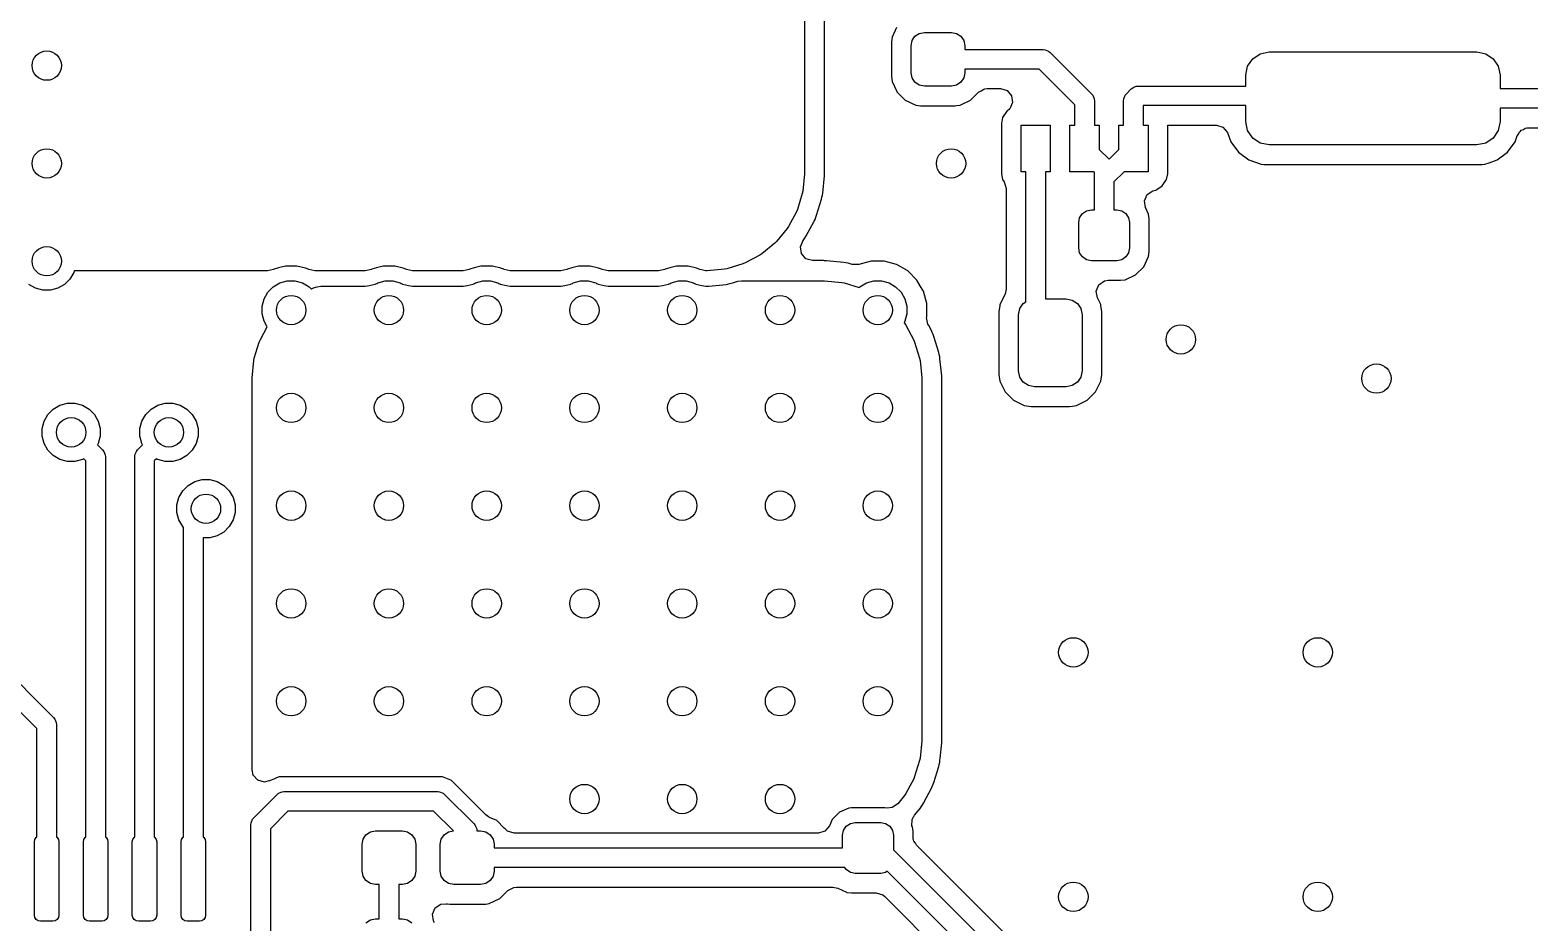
# Model space of a CAD drawing. Extents: x 2.65 to 6.49, y -4.64 to -1.62.
# Drawn here: x 4.993 to 5.597, y -4.321 to -3.962 of the extents above; entities that cross this region are included whole.
import ezdxf

# ---------------------------------------------------------------- set-up
doc = ezdxf.new("R2010")
doc.units = 0
doc.header["$MEASUREMENT"] = 0
doc.layers.add('BLACK', color=7, linetype='CONTINUOUS')

msp = doc.modelspace()

# ---------------------------------------------------------------- linework, layer by layer
at = {"layer": 'BLACK', "linetype": 'CONTINUOUS'}
for p, q in [((5.30512, -3.67544), (5.30512, -4.01945)), ((5.31321, -4.01945), (5.31321, -3.78266)), ((5.34039, -3.96491), (5.34014, -3.96685)), ((5.34218, -3.96107), (5.34039, -3.96491)), ((5.34844, -3.96633), (5.34962, -3.96458)), ((5.34962, -3.96458), (5.35137, -3.9634)), ((5.35137, -3.9634), (5.35344, -3.96299)), ((5.35344, -3.96299), (5.36427, -3.96299)), ((5.36427, -3.96299), (5.36634, -3.9634)), ((5.36634, -3.9634), (5.3681, -3.96458)), ((5.3681, -3.96458), (5.36927, -3.96633)), ((5.34014, -3.96685), (5.34014, -3.96685)), ((5.34014, -3.96685), (5.34014, -3.98079)), ((5.34803, -3.96841), (5.34844, -3.96633)), ((5.34803, -3.97923), (5.34803, -3.96841)), ((5.36927, -3.96633), (5.36969, -3.96841)), ((5.36969, -3.96841), (5.36969, -3.96988)), ((5.36969, -3.96988), (5.40124, -3.96988)), ((5.40124, -3.96988), (5.40201, -3.96996)), ((5.40201, -3.96996), (5.40343, -3.97055)), ((5.40343, -3.97055), (5.40402, -3.97104)), ((5.40402, -3.97104), (5.4207, -3.98771)), ((5.48561, -3.9736), (5.48865, -3.97158)), ((5.48865, -3.97158), (5.49222, -3.97087)), ((5.49222, -3.97087), (5.57589, -3.97087)), ((5.57589, -3.97087), (5.57946, -3.97158)), ((5.57946, -3.97158), (5.5825, -3.9736)), ((5.39961, -3.97776), (5.36969, -3.97776)), ((5.36969, -3.97776), (5.36969, -3.97923)), ((5.41398, -3.99212), (5.39961, -3.97776)), ((5.48287, -3.98022), (5.48359, -3.97664)), ((5.48359, -3.97664), (5.48561, -3.9736)), ((5.5825, -3.9736), (5.58452, -3.97664)), ((5.58452, -3.97664), (5.58524, -3.98022)), ((5.34014, -3.98079), (5.34039, -3.98273)), ((5.34039, -3.98273), (5.34039, -3.98273)), ((5.34039, -3.98273), (5.34231, -3.98684)), ((5.34844, -3.9813), (5.34803, -3.97923)), ((5.34962, -3.98306), (5.34844, -3.9813)), ((5.35137, -3.98423), (5.34962, -3.98306)), ((5.3681, -3.98306), (5.36634, -3.98423)), ((5.36927, -3.9813), (5.3681, -3.98306)), ((5.36969, -3.97923), (5.36927, -3.9813)), ((5.48287, -3.98463), (5.48287, -3.98022)), ((5.58524, -3.98022), (5.58524, -3.98563)), ((5.34231, -3.98684), (5.34238, -3.98698)), ((5.34238, -3.98698), (5.34569, -3.9903)), ((5.35344, -3.98465), (5.35137, -3.98423)), ((5.36427, -3.98465), (5.35344, -3.98465)), ((5.36634, -3.98423), (5.36427, -3.98465)), ((5.37202, -3.9903), (5.37524, -3.98708)), ((5.37524, -3.98708), (5.3763, -3.9865)), ((5.3763, -3.9865), (5.37732, -3.98585)), ((5.37732, -3.98585), (5.37756, -3.98581)), ((5.37756, -3.98581), (5.37766, -3.98576)), ((5.37766, -3.98576), (5.3787, -3.98565)), ((5.3787, -3.98565), (5.38412, -3.98565)), ((5.38412, -3.98565), (5.38676, -3.98642)), ((5.38676, -3.98642), (5.38856, -3.9885)), ((5.38856, -3.9885), (5.38895, -3.99123)), ((5.4207, -3.98771), (5.42119, -3.9883)), ((5.42119, -3.9883), (5.42119, -3.9883)), ((5.42119, -3.9883), (5.42177, -3.98972)), ((5.42177, -3.98972), (5.42185, -3.99049)), ((5.43366, -3.99049), (5.43374, -3.98972)), ((5.43374, -3.98972), (5.43432, -3.9883)), ((5.43432, -3.9883), (5.43481, -3.98771)), ((5.43432, -3.9883), (5.43432, -3.9883)), ((5.43481, -3.98771), (5.43674, -3.98578)), ((5.43674, -3.98578), (5.43734, -3.98529)), ((5.43734, -3.98529), (5.43776, -3.98512)), ((5.43776, -3.98512), (5.43876, -3.9847)), ((5.43876, -3.9847), (5.43953, -3.98463)), ((5.43953, -3.98463), (5.48287, -3.98463)), ((5.58524, -3.98563), (5.61191, -3.98563)), ((5.34569, -3.9903), (5.34995, -3.99228)), ((5.34995, -3.99228), (5.35189, -3.99254)), ((5.35189, -3.99254), (5.36583, -3.99254)), ((5.36583, -3.99254), (5.36638, -3.99247)), ((5.36583, -3.99254), (5.36583, -3.99254)), ((5.36638, -3.99247), (5.36777, -3.99228)), ((5.36777, -3.99228), (5.37202, -3.9903)), ((5.38663, -3.99472), (5.38489, -3.99733)), ((5.38683, -3.99459), (5.38663, -3.99472)), ((5.38781, -3.99373), (5.38683, -3.99459)), ((5.38895, -3.99123), (5.38781, -3.99373)), ((5.41398, -4.00041), (5.41398, -3.99212)), ((5.42185, -3.99049), (5.42185, -4.00041)), ((5.43366, -4.00041), (5.43366, -3.99049)), ((5.48287, -3.9925), (5.44154, -3.9925)), ((5.44154, -3.9925), (5.44154, -4.00041)), ((5.48287, -3.99892), (5.48287, -3.9925)), ((5.61028, -3.9935), (5.58524, -3.9935)), ((5.58524, -3.9935), (5.58524, -3.99892)), ((5.38489, -3.99733), (5.38443, -3.99964)), ((5.38443, -3.99964), (5.38443, -4.01989)), ((5.38489, -3.99733), (5.38489, -3.99733)), ((5.39232, -4.01911), (5.39232, -4.00041)), ((5.39232, -4.00041), (5.40413, -4.00041)), ((5.40413, -4.00041), (5.40413, -4.01911)), ((5.41201, -4.01911), (5.41201, -4.00041)), ((5.41201, -4.00041), (5.41398, -4.00041)), ((5.42185, -4.00041), (5.42382, -4.00041)), ((5.42382, -4.00041), (5.42382, -4.0101)), ((5.43169, -4.0101), (5.43169, -4.00041)), ((5.43169, -4.00041), (5.43366, -4.00041)), ((5.44154, -4.00041), (5.4435, -4.00041)), ((5.4435, -4.00041), (5.4435, -4.01911)), ((5.45138, -4.01911), (5.45138, -4.00041)), ((5.45138, -4.00041), (5.45619, -4.00041)), ((5.45619, -4.00041), (5.45628, -4.00039)), ((5.45628, -4.00039), (5.47101, -4.00039)), ((5.47101, -4.00039), (5.47365, -4.00117)), ((5.47365, -4.00117), (5.47545, -4.00325)), ((5.48359, -4.0025), (5.48287, -3.99892)), ((5.58524, -3.99892), (5.58452, -4.0025)), ((5.59375, -4.00243), (5.5946, -4.00209)), ((5.5946, -4.00209), (5.59538, -4.0016)), ((5.59538, -4.0016), (5.59613, -4.00149)), ((5.59613, -4.00149), (5.5963, -4.00142)), ((5.5963, -4.00142), (5.59675, -4.0014)), ((5.59675, -4.0014), (5.60499, -4.0014)), ((5.47545, -4.00325), (5.47562, -4.00366)), ((5.47562, -4.00366), (5.47681, -4.00707)), ((5.47681, -4.00707), (5.47681, -4.00707)), ((5.47681, -4.00707), (5.47989, -4.01125)), ((5.48561, -4.00553), (5.48359, -4.0025)), ((5.48865, -4.00756), (5.48561, -4.00553)), ((5.49222, -4.00827), (5.48865, -4.00756)), ((5.57946, -4.00756), (5.57589, -4.00827)), ((5.5825, -4.00553), (5.57946, -4.00756)), ((5.58452, -4.0025), (5.5825, -4.00553)), ((5.58822, -4.01125), (5.5913, -4.00707)), ((5.5913, -4.00707), (5.59214, -4.00467)), ((5.59214, -4.00467), (5.59268, -4.00392)), ((5.59268, -4.00392), (5.59306, -4.00308)), ((5.59306, -4.00308), (5.59347, -4.00282)), ((5.59347, -4.00282), (5.59375, -4.00243)), ((5.42382, -4.0101), (5.42776, -4.01404)), ((5.42776, -4.01404), (5.43169, -4.0101)), ((5.47989, -4.01125), (5.47989, -4.01125)), ((5.47989, -4.01125), (5.48408, -4.01434)), ((5.57589, -4.00827), (5.49222, -4.00827)), ((5.58403, -4.01434), (5.58822, -4.01125)), ((5.30509, -4.01992), (5.30441, -4.02689)), ((5.30512, -4.01945), (5.30509, -4.01992)), ((5.31318, -4.02032), (5.3132, -4.01984)), ((5.3132, -4.01984), (5.31321, -4.01945)), ((5.38443, -4.01989), (5.38489, -4.02219)), ((5.39429, -4.01911), (5.39232, -4.01911)), ((5.39429, -4.07143), (5.39429, -4.01911)), ((5.40413, -4.01911), (5.40217, -4.01911)), ((5.40217, -4.01911), (5.40217, -4.07028)), ((5.4217, -4.01911), (5.41201, -4.01911)), ((5.42185, -4.01927), (5.4217, -4.01911)), ((5.42185, -4.02157), (5.42185, -4.01927)), ((5.43382, -4.01911), (5.42972, -4.02321)), ((5.4435, -4.01911), (5.43382, -4.01911)), ((5.45094, -4.02219), (5.4514, -4.01989)), ((5.4514, -4.01911), (5.45138, -4.01911)), ((5.4514, -4.01989), (5.4514, -4.01911)), ((5.4514, -4.01989), (5.4514, -4.01989)), ((5.48408, -4.01434), (5.48408, -4.01434)), ((5.48408, -4.01434), (5.48408, -4.01434)), ((5.48408, -4.01434), (5.48898, -4.01605)), ((5.48898, -4.01605), (5.48898, -4.01605)), ((5.48898, -4.01605), (5.49015, -4.01616)), ((5.49015, -4.01616), (5.49015, -4.01616)), ((5.49015, -4.01616), (5.57796, -4.01616)), ((5.57796, -4.01616), (5.57913, -4.01605)), ((5.57913, -4.01605), (5.58078, -4.01547)), ((5.58078, -4.01547), (5.58403, -4.01434)), ((5.31246, -4.02768), (5.31315, -4.02072)), ((5.31315, -4.02072), (5.31316, -4.02055)), ((5.31316, -4.02055), (5.31318, -4.02032)), ((5.31318, -4.02032), (5.31318, -4.02032)), ((5.38489, -4.02219), (5.38557, -4.02322)), ((5.38557, -4.02322), (5.3864, -4.02585)), ((5.3864, -4.02585), (5.3864, -4.02594)), ((5.3864, -4.02594), (5.3864, -4.0662)), ((5.42185, -4.03445), (5.42185, -4.02157)), ((5.42972, -4.02321), (5.42972, -4.03445)), ((5.44658, -4.02655), (5.44919, -4.02481)), ((5.44919, -4.02481), (5.45094, -4.02219)), ((5.45094, -4.02219), (5.45094, -4.02219)), ((5.45094, -4.02219), (5.45094, -4.02219)), ((5.30422, -4.02783), (5.30226, -4.03429)), ((5.30441, -4.02689), (5.30422, -4.02783)), ((5.31, -4.03664), (5.31196, -4.03017)), ((5.31196, -4.03017), (5.31216, -4.0294)), ((5.31216, -4.0294), (5.31234, -4.02847)), ((5.31234, -4.02847), (5.31246, -4.02768)), ((5.44204, -4.03081), (5.44316, -4.0283)), ((5.44245, -4.03353), (5.44204, -4.03081)), ((5.44316, -4.0283), (5.44546, -4.0268)), ((5.44546, -4.0268), (5.44592, -4.02668)), ((5.44592, -4.02668), (5.44658, -4.02655)), ((5.30189, -4.03518), (5.29871, -4.04113)), ((5.30226, -4.03429), (5.30189, -4.03518)), ((5.30903, -4.03899), (5.30937, -4.03827)), ((5.30937, -4.03827), (5.30974, -4.03739)), ((5.30974, -4.03739), (5.31, -4.03664)), ((5.41555, -4.03957), (5.41594, -4.03761)), ((5.41594, -4.03761), (5.41705, -4.03595)), ((5.41705, -4.03595), (5.41871, -4.03484)), ((5.41871, -4.03484), (5.42067, -4.03445)), ((5.42067, -4.03445), (5.42185, -4.03445)), ((5.42972, -4.03445), (5.43091, -4.03445)), ((5.43091, -4.03445), (5.43286, -4.03484)), ((5.43286, -4.03484), (5.43452, -4.03595)), ((5.43452, -4.03595), (5.43563, -4.03761)), ((5.43563, -4.03761), (5.43602, -4.03957)), ((5.44367, -4.03615), (5.44245, -4.03353)), ((5.44392, -4.03804), (5.44367, -4.03615)), ((5.44392, -4.05133), (5.44392, -4.03804)), ((5.29818, -4.04193), (5.29389, -4.04715)), ((5.29871, -4.04113), (5.29818, -4.04193)), ((5.30584, -4.04495), (5.30903, -4.03899)), ((5.41555, -4.0498), (5.41555, -4.03957)), ((5.43602, -4.03957), (5.43602, -4.0498)), ((5.29322, -4.04783), (5.28799, -4.05212)), ((5.29389, -4.04715), (5.29322, -4.04783)), ((5.30348, -4.04932), (5.30441, -4.04712)), ((5.30388, -4.05205), (5.30348, -4.04932)), ((5.3044, -4.04711), (5.30462, -4.04681)), ((5.30441, -4.04712), (5.3044, -4.04711)), ((5.30462, -4.04681), (5.30491, -4.04642)), ((5.30491, -4.04642), (5.30544, -4.04563)), ((5.30544, -4.04563), (5.30584, -4.04495)), ((5.41594, -4.05176), (5.41555, -4.0498)), ((5.43602, -4.0498), (5.43563, -4.05176)), ((5.28035, -4.0562), (5.27389, -4.05816)), ((5.28124, -4.05583), (5.28035, -4.0562)), ((5.2872, -4.05265), (5.28124, -4.05583)), ((5.28799, -4.05212), (5.2872, -4.05265)), ((5.30568, -4.05413), (5.30388, -4.05205)), ((5.30832, -4.0549), (5.30568, -4.05413)), ((5.31275, -4.0549), (5.30832, -4.0549)), ((5.31315, -4.05491), (5.31275, -4.0549)), ((5.31275, -4.0549), (5.31275, -4.0549)), ((5.31332, -4.05492), (5.31315, -4.05491)), ((5.31363, -4.05493), (5.31332, -4.05492)), ((5.31402, -4.05496), (5.31363, -4.05493)), ((5.32099, -4.05565), (5.31402, -4.05496)), ((5.32177, -4.05577), (5.32099, -4.05565)), ((5.32099, -4.05565), (5.32099, -4.05565)), ((5.32271, -4.05595), (5.32177, -4.05577)), ((5.32177, -4.05577), (5.32177, -4.05577)), ((5.32348, -4.05615), (5.32271, -4.05595)), ((5.32271, -4.05595), (5.32271, -4.05595)), ((5.32271, -4.05595), (5.32271, -4.05595)), ((5.32271, -4.05595), (5.32271, -4.05595)), ((5.32271, -4.05595), (5.32271, -4.05595)), ((5.32433, -4.0564), (5.32348, -4.05615)), ((5.32348, -4.05615), (5.32348, -4.05615)), ((5.32701, -4.05645), (5.32433, -4.0564)), ((5.33205, -4.0551), (5.32701, -4.05645)), ((5.33724, -4.0551), (5.33205, -4.0551)), ((5.33205, -4.0551), (5.33205, -4.0551)), ((5.3393, -4.05565), (5.33724, -4.0551)), ((5.34225, -4.05644), (5.3393, -4.05565)), ((5.41705, -4.05342), (5.41594, -4.05176)), ((5.41871, -4.05453), (5.41705, -4.05342)), ((5.42067, -4.05492), (5.41871, -4.05453)), ((5.43091, -4.05492), (5.42067, -4.05492)), ((5.43286, -4.05453), (5.43091, -4.05492)), ((5.43452, -4.05342), (5.43286, -4.05453)), ((5.43563, -4.05176), (5.43452, -4.05342)), ((5.44173, -4.05738), (5.44367, -4.05322)), ((5.44367, -4.05322), (5.44392, -4.05133)), ((5.00937, -4.06231), (5.00719, -4.06449)), ((5.01091, -4.05964), (5.00937, -4.06231)), ((5.01107, -4.05906), (5.01091, -4.05964)), ((5.08892, -4.05906), (5.01107, -4.05906)), ((5.09136, -4.0584), (5.08892, -4.05906)), ((5.09158, -4.05828), (5.09136, -4.0584)), ((5.09338, -4.05779), (5.09158, -4.05828)), ((5.09158, -4.05828), (5.09158, -4.05828)), ((5.09609, -4.05707), (5.09338, -4.05779)), ((5.10076, -4.05707), (5.09609, -4.05707)), ((5.10414, -4.05797), (5.10076, -4.05707)), ((5.10527, -4.05828), (5.10414, -4.05797)), ((5.10549, -4.0584), (5.10527, -4.05828)), ((5.10527, -4.05828), (5.10527, -4.05828)), ((5.10793, -4.05906), (5.10549, -4.0584)), ((5.12829, -4.05906), (5.10793, -4.05906)), ((5.13073, -4.0584), (5.12829, -4.05906)), ((5.13095, -4.05828), (5.13073, -4.0584)), ((5.13275, -4.05779), (5.13095, -4.05828)), ((5.13095, -4.05828), (5.13095, -4.05828)), ((5.13546, -4.05707), (5.13275, -4.05779)), ((5.14013, -4.05707), (5.13546, -4.05707)), ((5.14351, -4.05797), (5.14013, -4.05707)), ((5.14464, -4.05828), (5.14351, -4.05797)), ((5.14486, -4.0584), (5.14464, -4.05828)), ((5.14464, -4.05828), (5.14464, -4.05828)), ((5.1473, -4.05906), (5.14486, -4.0584)), ((5.16766, -4.05906), (5.1473, -4.05906)), ((5.1701, -4.0584), (5.16766, -4.05906)), ((5.17032, -4.05828), (5.1701, -4.0584)), ((5.17212, -4.05779), (5.17032, -4.05828)), ((5.17032, -4.05828), (5.17032, -4.05828)), ((5.17483, -4.05707), (5.17212, -4.05779)), ((5.1795, -4.05707), (5.17483, -4.05707)), ((5.18288, -4.05797), (5.1795, -4.05707)), ((5.18401, -4.05828), (5.18288, -4.05797)), ((5.18423, -4.0584), (5.18401, -4.05828)), ((5.18401, -4.05828), (5.18401, -4.05828)), ((5.18667, -4.05906), (5.18423, -4.0584)), ((5.20703, -4.05906), (5.18667, -4.05906)), ((5.20947, -4.0584), (5.20703, -4.05906)), ((5.20969, -4.05828), (5.20947, -4.0584)), ((5.21149, -4.05779), (5.20969, -4.05828)), ((5.20969, -4.05828), (5.20969, -4.05828)), ((5.2142, -4.05707), (5.21149, -4.05779)), ((5.21887, -4.05707), (5.2142, -4.05707)), ((5.22225, -4.05797), (5.21887, -4.05707)), ((5.22338, -4.05828), (5.22225, -4.05797)), ((5.2236, -4.0584), (5.22338, -4.05828)), ((5.22338, -4.05828), (5.22338, -4.05828)), ((5.22604, -4.05906), (5.2236, -4.0584)), ((5.2464, -4.05906), (5.22604, -4.05906)), ((5.24884, -4.0584), (5.2464, -4.05906)), ((5.24906, -4.05828), (5.24884, -4.0584)), ((5.25086, -4.05779), (5.24906, -4.05828)), ((5.24906, -4.05828), (5.24906, -4.05828)), ((5.25357, -4.05707), (5.25086, -4.05779)), ((5.25824, -4.05707), (5.25357, -4.05707)), ((5.26162, -4.05797), (5.25824, -4.05707)), ((5.26275, -4.05828), (5.26162, -4.05797)), ((5.26297, -4.0584), (5.26275, -4.05828)), ((5.26275, -4.05828), (5.26275, -4.05828)), ((5.26541, -4.05906), (5.26297, -4.0584)), ((5.26551, -4.05906), (5.26541, -4.05906)), ((5.26599, -4.05903), (5.26551, -4.05906)), ((5.27295, -4.05835), (5.26599, -4.05903)), ((5.27389, -4.05816), (5.27295, -4.05835)), ((5.34392, -4.05741), (5.34225, -4.05644)), ((5.34674, -4.05904), (5.34392, -4.05741)), ((5.35041, -4.0627), (5.34674, -4.05904)), ((5.43433, -4.06257), (5.43848, -4.06063)), ((5.43848, -4.06063), (5.44173, -4.05738)), ((4.99548, -4.06603), (4.99281, -4.06449)), ((4.99846, -4.06683), (4.99548, -4.06603)), ((5.00154, -4.06683), (4.99846, -4.06683)), ((5.00452, -4.06603), (5.00154, -4.06683)), ((5.00719, -4.06449), (5.00452, -4.06603)), ((5.08751, -4.07028), (5.08905, -4.06761)), ((5.08905, -4.06761), (5.09124, -4.06543)), ((5.09124, -4.06543), (5.09391, -4.06389)), ((5.09391, -4.06389), (5.09688, -4.06309)), ((5.09688, -4.06309), (5.09997, -4.06309)), ((5.09997, -4.06309), (5.10295, -4.06389)), ((5.10295, -4.06389), (5.10562, -4.06543)), ((5.10562, -4.06543), (5.10645, -4.06627)), ((5.10645, -4.06627), (5.10656, -4.06622)), ((5.10656, -4.06622), (5.10744, -4.06585)), ((5.10744, -4.06585), (5.10896, -4.06539)), ((5.10896, -4.06539), (5.11038, -4.06518)), ((5.11038, -4.06518), (5.12829, -4.06518)), ((5.12829, -4.06518), (5.12988, -4.06497)), ((5.12988, -4.06497), (5.13232, -4.06431)), ((5.13232, -4.06431), (5.13248, -4.06425)), ((5.13248, -4.06425), (5.13292, -4.0641)), ((5.13292, -4.0641), (5.13328, -4.06389)), ((5.13328, -4.06389), (5.13625, -4.06309)), ((5.13625, -4.06309), (5.13934, -4.06309)), ((5.13934, -4.06309), (5.14232, -4.06389)), ((5.14232, -4.06389), (5.14267, -4.0641)), ((5.14267, -4.0641), (5.14311, -4.06425)), ((5.14311, -4.06425), (5.14327, -4.06431)), ((5.14327, -4.06431), (5.14571, -4.06497)), ((5.14571, -4.06497), (5.1473, -4.06518)), ((5.1473, -4.06518), (5.16766, -4.06518)), ((5.16766, -4.06518), (5.16925, -4.06497)), ((5.16925, -4.06497), (5.17169, -4.06431)), ((5.17169, -4.06431), (5.17185, -4.06425)), ((5.17185, -4.06425), (5.17229, -4.0641)), ((5.17229, -4.0641), (5.17265, -4.06389)), ((5.17265, -4.06389), (5.17562, -4.06309)), ((5.17562, -4.06309), (5.17871, -4.06309)), ((5.17871, -4.06309), (5.18169, -4.06389)), ((5.18169, -4.06389), (5.18204, -4.0641)), ((5.18204, -4.0641), (5.18248, -4.06425)), ((5.18248, -4.06425), (5.18264, -4.06431)), ((5.18264, -4.06431), (5.18508, -4.06497)), ((5.18508, -4.06497), (5.18667, -4.06518)), ((5.18667, -4.06518), (5.20703, -4.06518)), ((5.20703, -4.06518), (5.20862, -4.06497)), ((5.20862, -4.06497), (5.21106, -4.06431)), ((5.21106, -4.06431), (5.21122, -4.06425)), ((5.21122, -4.06425), (5.21166, -4.0641)), ((5.21166, -4.0641), (5.21202, -4.06389)), ((5.21202, -4.06389), (5.21499, -4.06309)), ((5.21499, -4.06309), (5.21808, -4.06309)), ((5.21808, -4.06309), (5.22106, -4.06389)), ((5.22106, -4.06389), (5.22142, -4.0641)), ((5.22142, -4.0641), (5.22185, -4.06425)), ((5.22185, -4.06425), (5.22201, -4.06431)), ((5.22201, -4.06431), (5.22445, -4.06497)), ((5.22445, -4.06497), (5.22604, -4.06518)), ((5.22604, -4.06518), (5.2464, -4.06518)), ((5.2464, -4.06518), (5.24799, -4.06497)), ((5.24799, -4.06497), (5.25043, -4.06431)), ((5.25043, -4.06431), (5.25059, -4.06425)), ((5.25059, -4.06425), (5.25103, -4.0641)), ((5.25103, -4.0641), (5.25139, -4.06389)), ((5.25139, -4.06389), (5.25436, -4.06309)), ((5.25436, -4.06309), (5.25745, -4.06309)), ((5.25745, -4.06309), (5.26043, -4.06389)), ((5.26043, -4.06389), (5.26079, -4.0641)), ((5.26079, -4.0641), (5.26122, -4.06425)), ((5.26122, -4.06425), (5.26138, -4.06431)), ((5.26138, -4.06431), (5.26383, -4.06497)), ((5.26383, -4.06497), (5.26541, -4.06518)), ((5.26541, -4.06518), (5.26551, -4.06518)), ((5.26551, -4.06518), (5.26581, -4.06517)), ((5.26551, -4.06518), (5.26551, -4.06518)), ((5.26581, -4.06517), (5.26629, -4.06515)), ((5.26629, -4.06515), (5.26659, -4.06512)), ((5.26659, -4.06512), (5.27355, -4.06444)), ((5.27355, -4.06444), (5.27414, -4.06435)), ((5.27414, -4.06435), (5.27508, -4.06416)), ((5.27508, -4.06416), (5.27567, -4.06402)), ((5.27567, -4.06402), (5.27671, -4.0637)), ((5.27671, -4.0637), (5.27835, -4.0632)), ((5.27835, -4.0632), (5.27977, -4.06299)), ((5.27977, -4.06299), (5.31275, -4.06299)), ((5.31275, -4.06299), (5.31323, -4.06302)), ((5.31323, -4.06302), (5.32019, -4.0637)), ((5.32019, -4.0637), (5.32113, -4.06389)), ((5.32113, -4.06389), (5.32717, -4.06572)), ((5.32717, -4.06572), (5.32746, -4.06543)), ((5.32746, -4.06543), (5.33013, -4.06389)), ((5.33013, -4.06389), (5.3331, -4.06309)), ((5.3331, -4.06309), (5.33619, -4.06309)), ((5.33619, -4.06309), (5.33917, -4.06389)), ((5.33917, -4.06389), (5.34184, -4.06543)), ((5.34184, -4.06543), (5.34402, -4.06761)), ((5.34402, -4.06761), (5.34556, -4.07028)), ((5.35189, -4.06526), (5.35041, -4.0627)), ((5.353, -4.06719), (5.35189, -4.06526)), ((5.35301, -4.0672), (5.353, -4.06719)), ((5.35435, -4.07221), (5.35301, -4.0672)), ((5.3859, -4.06834), (5.38385, -4.07254)), ((5.3864, -4.0662), (5.3859, -4.06834)), ((5.42264, -4.06713), (5.42371, -4.0646)), ((5.4231, -4.06984), (5.42264, -4.06713)), ((5.42371, -4.0646), (5.42599, -4.06305)), ((5.42599, -4.06305), (5.42748, -4.06281)), ((5.42748, -4.06281), (5.43243, -4.06281)), ((5.43243, -4.06281), (5.43433, -4.06257)), ((5.08672, -4.07326), (5.08751, -4.07028)), ((5.08672, -4.07634), (5.08672, -4.07326)), ((5.34556, -4.07028), (5.34636, -4.07326)), ((5.34636, -4.07326), (5.34636, -4.07634)), ((5.35435, -4.0774), (5.35435, -4.07221)), ((5.38378, -4.07304), (5.38344, -4.07532)), ((5.38385, -4.07254), (5.38378, -4.07304)), ((5.39134, -4.07667), (5.39183, -4.07422)), ((5.39183, -4.07422), (5.39321, -4.07215)), ((5.39321, -4.07215), (5.39429, -4.07143)), ((5.40217, -4.07028), (5.41053, -4.07028)), ((5.41053, -4.07028), (5.41298, -4.07076)), ((5.41298, -4.07076), (5.41506, -4.07215)), ((5.41506, -4.07215), (5.41644, -4.07422)), ((5.41644, -4.07422), (5.41693, -4.07667)), ((5.42442, -4.07254), (5.4231, -4.06984)), ((5.4245, -4.07311), (5.42442, -4.07254)), ((5.42482, -4.07531), (5.4245, -4.07311)), ((5.08751, -4.07932), (5.08672, -4.07634)), ((5.08877, -4.0815), (5.08751, -4.07932)), ((5.34556, -4.07932), (5.34523, -4.07989)), ((5.34523, -4.07989), (5.34542, -4.08012)), ((5.34542, -4.08012), (5.34595, -4.08091)), ((5.34636, -4.07634), (5.34556, -4.07932)), ((5.35431, -4.07774), (5.35434, -4.0775)), ((5.35487, -4.08044), (5.35431, -4.07774)), ((5.35434, -4.0775), (5.35435, -4.0774)), ((5.35435, -4.0774), (5.35435, -4.0774)), ((5.35517, -4.08099), (5.35487, -4.08044)), ((5.38344, -4.07532), (5.38344, -4.07532)), ((5.38344, -4.07532), (5.38344, -4.07532)), ((5.38344, -4.07532), (5.38344, -4.10067)), ((5.39134, -4.09931), (5.39134, -4.07667)), ((5.41693, -4.07667), (5.41693, -4.09931)), ((5.42482, -4.07532), (5.42482, -4.07531)), ((5.42482, -4.10067), (5.42482, -4.07532)), ((5.0859, -4.08687), (5.08877, -4.0815)), ((5.34595, -4.08091), (5.34914, -4.08687)), ((5.35627, -4.08306), (5.35517, -4.08099)), ((5.35661, -4.08378), (5.35627, -4.08306)), ((5.35627, -4.08306), (5.35627, -4.08306)), ((5.35698, -4.08466), (5.35661, -4.08378)), ((5.35725, -4.08541), (5.35698, -4.08466)), ((5.35921, -4.09187), (5.35725, -4.08541)), ((5.08357, -4.09422), (5.08553, -4.08776)), ((5.08553, -4.08776), (5.0859, -4.08687)), ((5.34914, -4.08687), (5.3495, -4.08776)), ((5.3495, -4.08776), (5.35147, -4.09422)), ((5.3594, -4.09264), (5.35921, -4.09187)), ((5.0827, -4.10212), (5.08339, -4.09516)), ((5.08339, -4.09516), (5.08357, -4.09422)), ((5.35147, -4.09422), (5.35165, -4.09516)), ((5.35165, -4.09516), (5.35234, -4.10212)), ((5.35959, -4.09358), (5.3594, -4.09264)), ((5.35967, -4.09413), (5.35959, -4.09358)), ((5.3597, -4.09437), (5.35967, -4.09413)), ((5.36039, -4.10133), (5.3597, -4.09437)), ((5.3597, -4.09437), (5.3597, -4.09437)), ((5.08268, -4.1026), (5.0827, -4.10212)), ((5.08268, -4.25995), (5.08268, -4.1026)), ((5.35234, -4.10212), (5.35236, -4.1026)), ((5.35236, -4.1026), (5.35236, -4.24779)), ((5.36042, -4.10173), (5.36039, -4.10133)), ((5.36044, -4.10221), (5.36042, -4.10173)), ((5.36042, -4.10173), (5.36042, -4.10173)), ((5.36042, -4.10173), (5.36042, -4.10173)), ((5.36045, -4.1026), (5.36044, -4.10221)), ((5.36045, -4.24779), (5.36045, -4.1026)), ((5.38344, -4.10067), (5.38385, -4.10345)), ((5.38385, -4.10345), (5.38385, -4.10345)), ((5.38385, -4.10345), (5.38385, -4.10345)), ((5.38385, -4.10345), (5.38594, -4.10773)), ((5.39183, -4.10176), (5.39134, -4.09931)), ((5.39321, -4.10383), (5.39183, -4.10176)), ((5.39529, -4.10522), (5.39321, -4.10383)), ((5.41506, -4.10383), (5.41298, -4.10522)), ((5.41644, -4.10176), (5.41506, -4.10383)), ((5.41693, -4.09931), (5.41644, -4.10176)), ((5.42232, -4.10773), (5.42442, -4.10345)), ((5.42442, -4.10345), (5.42482, -4.10067)), ((5.38594, -4.10773), (5.38594, -4.10773)), ((5.38594, -4.10773), (5.38932, -4.1111)), ((5.39774, -4.10571), (5.39529, -4.10522)), ((5.41053, -4.10571), (5.39774, -4.10571)), ((5.41298, -4.10522), (5.41053, -4.10571)), ((5.41895, -4.1111), (5.42232, -4.10773)), ((5.00047, -4.11683), (5.00265, -4.11465)), ((5.00265, -4.11465), (5.00532, -4.1131)), ((5.00532, -4.1131), (5.0083, -4.11231)), ((5.0083, -4.11231), (5.01138, -4.11231)), ((5.01138, -4.11231), (5.01436, -4.1131)), ((5.01436, -4.1131), (5.01703, -4.11465)), ((5.01703, -4.11465), (5.01921, -4.11683)), ((5.03984, -4.11683), (5.04202, -4.11465)), ((5.04202, -4.11465), (5.04469, -4.1131)), ((5.04469, -4.1131), (5.04767, -4.11231)), ((5.04767, -4.11231), (5.05075, -4.11231)), ((5.05075, -4.11231), (5.05373, -4.1131)), ((5.05373, -4.1131), (5.0564, -4.11465)), ((5.0564, -4.11465), (5.05858, -4.11683)), ((5.38932, -4.1111), (5.3936, -4.1132)), ((5.3936, -4.1132), (5.3936, -4.1132)), ((5.3936, -4.1132), (5.3936, -4.1132)), ((5.3936, -4.1132), (5.39638, -4.1136)), ((5.39638, -4.1136), (5.41189, -4.1136)), ((5.41189, -4.1136), (5.413, -4.11344)), ((5.41189, -4.1136), (5.41189, -4.1136)), ((5.413, -4.11344), (5.41467, -4.1132)), ((5.41467, -4.1132), (5.41895, -4.1111)), ((4.99813, -4.12247), (4.99893, -4.1195)), ((4.99813, -4.12556), (4.99813, -4.12247)), ((4.99893, -4.1195), (5.00047, -4.11683)), ((5.01921, -4.11683), (5.02075, -4.1195)), ((5.02075, -4.1195), (5.02155, -4.12247)), ((5.02155, -4.12247), (5.02155, -4.12556)), ((5.0375, -4.12247), (5.0383, -4.1195)), ((5.0375, -4.12556), (5.0375, -4.12247)), ((5.0383, -4.1195), (5.03984, -4.11683)), ((5.05858, -4.11683), (5.06012, -4.1195)), ((5.06012, -4.1195), (5.06092, -4.12247)), ((5.06092, -4.12247), (5.06092, -4.12556)), ((4.99893, -4.12854), (4.99813, -4.12556)), ((5.00047, -4.13121), (4.99893, -4.12854)), ((5.02075, -4.12854), (5.02045, -4.12906)), ((5.02155, -4.12556), (5.02075, -4.12854)), ((5.0383, -4.12854), (5.0375, -4.12556)), ((5.0386, -4.12906), (5.0383, -4.12854)), ((5.06012, -4.12854), (5.05858, -4.13121)), ((5.06092, -4.12556), (5.06012, -4.12854)), ((5.00265, -4.13339), (5.00047, -4.13121)), ((5.00532, -4.13493), (5.00265, -4.13339)), ((5.01488, -4.13463), (5.01436, -4.13493)), ((5.01575, -4.13549), (5.01488, -4.13463)), ((5.02045, -4.12906), (5.02247, -4.13107)), ((5.02247, -4.13107), (5.02296, -4.13167)), ((5.02296, -4.13167), (5.02296, -4.13167)), ((5.02296, -4.13167), (5.02355, -4.13309)), ((5.02355, -4.13309), (5.02362, -4.13386)), ((5.02362, -4.13386), (5.02362, -4.28696)), ((5.03543, -4.13386), (5.03551, -4.13309)), ((5.03543, -4.28696), (5.03543, -4.13386)), ((5.03551, -4.13309), (5.0361, -4.13167)), ((5.0361, -4.13167), (5.03659, -4.13107)), ((5.0361, -4.13167), (5.0361, -4.13167)), ((5.03659, -4.13107), (5.0386, -4.12906)), ((5.04417, -4.13463), (5.04331, -4.13549)), ((5.04469, -4.13493), (5.04417, -4.13463)), ((5.0564, -4.13339), (5.05373, -4.13493)), ((5.05858, -4.13121), (5.0564, -4.13339)), ((5.0083, -4.13573), (5.00532, -4.13493)), ((5.01138, -4.13573), (5.0083, -4.13573)), ((5.01436, -4.13493), (5.01138, -4.13573)), ((5.01575, -4.28696), (5.01575, -4.13549)), ((5.04331, -4.13549), (5.04331, -4.28696)), ((5.04767, -4.13573), (5.04469, -4.13493)), ((5.05075, -4.13573), (5.04767, -4.13573)), ((5.05373, -4.13493), (5.05075, -4.13573)), ((5.05476, -4.14759), (5.05694, -4.14541)), ((5.05694, -4.14541), (5.05961, -4.14386)), ((5.05961, -4.14386), (5.06259, -4.14307)), ((5.06259, -4.14307), (5.06568, -4.14307)), ((5.06568, -4.14307), (5.06865, -4.14386)), ((5.06865, -4.14386), (5.07132, -4.14541)), ((5.07132, -4.14541), (5.0735, -4.14759)), ((5.05242, -4.15323), (5.05322, -4.15026)), ((5.05322, -4.15026), (5.05476, -4.14759)), ((5.0735, -4.14759), (5.07505, -4.15026)), ((5.07505, -4.15026), (5.07584, -4.15323)), ((5.05242, -4.15632), (5.05242, -4.15323)), ((5.05322, -4.1593), (5.05242, -4.15632)), ((5.07584, -4.15632), (5.07505, -4.1593)), ((5.07584, -4.15323), (5.07584, -4.15632)), ((5.05476, -4.16197), (5.05322, -4.1593)), ((5.05512, -4.16232), (5.05476, -4.16197)), ((5.05512, -4.28696), (5.05512, -4.16232)), ((5.07132, -4.16415), (5.06865, -4.16569)), ((5.0735, -4.16197), (5.07132, -4.16415)), ((5.07505, -4.1593), (5.0735, -4.16197)), ((4.93134, -4.16741), (5.00278, -4.23885)), ((5.06568, -4.16649), (5.06299, -4.16649)), ((5.06299, -4.16649), (5.06299, -4.28696)), ((5.06865, -4.16569), (5.06568, -4.16649)), ((4.99606, -4.24327), (4.92693, -4.17413)), ((4.99606, -4.28696), (4.99606, -4.24327)), ((5.00278, -4.23885), (5.00327, -4.23945)), ((5.00327, -4.23945), (5.00386, -4.24087)), ((5.00386, -4.24087), (5.00394, -4.24164)), ((5.00394, -4.24164), (5.00394, -4.28696)), ((5.35234, -4.24827), (5.35165, -4.25523)), ((5.35236, -4.24779), (5.35234, -4.24827)), ((5.35979, -4.25514), (5.36039, -4.24906)), ((5.36039, -4.24906), (5.36042, -4.24867)), ((5.36042, -4.24867), (5.36044, -4.24819)), ((5.36044, -4.24819), (5.36045, -4.24779)), ((5.35165, -4.25523), (5.35147, -4.25617)), ((5.3597, -4.25603), (5.35979, -4.25514)), ((5.08315, -4.26205), (5.08268, -4.25995)), ((5.35147, -4.25617), (5.3495, -4.26264)), ((5.35725, -4.26499), (5.35921, -4.25852)), ((5.35921, -4.25852), (5.3594, -4.25775)), ((5.3594, -4.25775), (5.35959, -4.25681)), ((5.35959, -4.25681), (5.3597, -4.25603)), ((5.08499, -4.2641), (5.08315, -4.26205)), ((5.08765, -4.26483), (5.08499, -4.2641)), ((5.08942, -4.26427), (5.08765, -4.26483)), ((5.08948, -4.26442), (5.08942, -4.26427)), ((5.08993, -4.26424), (5.08948, -4.26442)), ((5.09143, -4.26362), (5.08993, -4.26424)), ((5.08993, -4.26424), (5.08993, -4.26424)), ((5.09249, -4.26318), (5.09143, -4.26362)), ((5.09355, -4.26274), (5.09249, -4.26318)), ((5.09747, -4.26274), (5.09355, -4.26274)), ((5.09355, -4.26274), (5.09355, -4.26274)), ((5.09804, -4.26274), (5.09747, -4.26274)), ((5.1594, -4.26274), (5.09804, -4.26274)), ((5.09804, -4.26274), (5.09804, -4.26274)), ((5.1627, -4.2641), (5.1594, -4.26274)), ((5.1594, -4.26274), (5.1594, -4.26274)), ((5.16303, -4.26424), (5.1627, -4.2641)), ((5.17488, -4.27609), (5.16303, -4.26424)), ((5.34914, -4.26352), (5.34595, -4.26948)), ((5.3495, -4.26264), (5.34914, -4.26352)), ((5.35309, -4.27329), (5.35627, -4.26734)), ((5.35627, -4.26734), (5.35661, -4.26662)), ((5.35661, -4.26662), (5.35698, -4.26573)), ((5.35698, -4.26573), (5.35725, -4.26499)), ((5.08334, -4.2792), (5.0917, -4.27084)), ((5.0917, -4.27084), (5.09273, -4.26981)), ((5.0917, -4.27084), (5.0917, -4.27084)), ((5.09273, -4.26981), (5.09332, -4.26932)), ((5.09332, -4.26932), (5.09474, -4.26874)), ((5.09474, -4.26874), (5.09551, -4.26866)), ((5.09551, -4.26866), (5.15744, -4.26866)), ((5.15744, -4.26866), (5.15821, -4.26874)), ((5.15821, -4.26874), (5.15963, -4.26932)), ((5.15963, -4.26932), (5.16022, -4.26981)), ((5.16022, -4.26981), (5.17208, -4.28167)), ((5.34275, -4.27353), (5.34048, -4.27508)), ((5.34542, -4.27028), (5.34275, -4.27353)), ((5.34595, -4.26948), (5.34542, -4.27028)), ((5.35268, -4.27398), (5.35309, -4.27329)), ((5.08285, -4.2798), (5.08334, -4.2792)), ((5.09714, -4.27654), (5.09006, -4.28362)), ((5.15581, -4.27654), (5.09714, -4.27654)), ((5.16375, -4.28447), (5.15581, -4.27654)), ((5.17574, -4.27695), (5.17488, -4.27609)), ((5.17488, -4.27609), (5.17488, -4.27609)), ((5.17592, -4.27713), (5.17574, -4.27695)), ((5.17684, -4.27805), (5.17592, -4.27713)), ((5.17795, -4.27888), (5.17684, -4.27805)), ((5.1781, -4.27892), (5.17795, -4.27888)), ((5.17832, -4.27906), (5.1781, -4.27892)), ((5.18122, -4.28035), (5.17832, -4.27906)), ((5.31924, -4.27695), (5.31632, -4.27987)), ((5.32302, -4.27528), (5.31924, -4.27695)), ((5.32394, -4.27518), (5.32302, -4.27528)), ((5.32302, -4.27528), (5.32302, -4.27528)), ((5.33748, -4.27518), (5.32394, -4.27518)), ((5.32394, -4.27518), (5.32394, -4.27518)), ((5.33841, -4.27529), (5.33748, -4.27518)), ((5.33748, -4.27518), (5.33748, -4.27518)), ((5.34048, -4.27508), (5.33841, -4.27529)), ((5.34853, -4.27984), (5.34882, -4.2793)), ((5.34882, -4.2793), (5.34889, -4.27897)), ((5.34889, -4.27897), (5.34913, -4.27872)), ((5.34913, -4.27872), (5.34944, -4.27813)), ((5.34944, -4.27813), (5.35088, -4.27638)), ((5.35088, -4.27638), (5.35168, -4.27541)), ((5.35168, -4.27541), (5.35215, -4.27477)), ((5.35215, -4.27477), (5.35268, -4.27398)), ((5.08219, -4.28199), (5.08226, -4.28122)), ((5.08219, -4.32579), (5.08219, -4.28199)), ((5.08226, -4.28122), (5.08285, -4.2798)), ((5.09006, -4.28362), (5.09006, -4.32579)), ((5.12855, -4.28603), (5.13031, -4.28486)), ((5.13031, -4.28486), (5.13238, -4.28445)), ((5.13238, -4.28445), (5.14321, -4.28445)), ((5.14321, -4.28445), (5.14528, -4.28486)), ((5.14528, -4.28486), (5.14704, -4.28603)), ((5.16005, -4.28603), (5.16181, -4.28486)), ((5.16181, -4.28486), (5.16375, -4.28447)), ((5.17208, -4.28167), (5.17256, -4.28226)), ((5.17256, -4.28226), (5.17315, -4.28368)), ((5.17315, -4.28368), (5.17323, -4.28445)), ((5.17323, -4.28445), (5.1747, -4.28445)), ((5.1747, -4.28445), (5.17678, -4.28486)), ((5.17678, -4.28486), (5.17853, -4.28603)), ((5.18422, -4.28334), (5.18122, -4.28035)), ((5.18122, -4.28035), (5.18122, -4.28035)), ((5.18454, -4.28366), (5.18422, -4.28334)), ((5.18422, -4.28334), (5.18422, -4.28334)), ((5.18455, -4.28365), (5.18454, -4.28366)), ((5.18557, -4.28464), (5.18455, -4.28365)), ((5.18821, -4.28541), (5.18557, -4.28464)), ((5.31069, -4.28541), (5.18821, -4.28541)), ((5.31076, -4.28541), (5.31069, -4.28541)), ((5.31338, -4.2846), (5.31076, -4.28541)), ((5.31516, -4.2825), (5.31338, -4.2846)), ((5.31632, -4.27987), (5.31516, -4.2825)), ((5.32047, -4.28622), (5.32086, -4.28426)), ((5.32086, -4.28426), (5.32197, -4.2826)), ((5.32197, -4.2826), (5.32363, -4.28149)), ((5.32363, -4.28149), (5.32559, -4.2811)), ((5.32559, -4.2811), (5.33583, -4.2811)), ((5.33583, -4.2811), (5.33779, -4.28149)), ((5.33779, -4.28149), (5.33945, -4.2826)), ((5.33945, -4.2826), (5.34056, -4.28426)), ((5.34056, -4.28426), (5.34094, -4.28622)), ((5.34835, -4.28167), (5.34853, -4.28077)), ((5.34842, -4.28245), (5.34835, -4.28167)), ((5.34859, -4.2828), (5.34842, -4.28245)), ((5.34853, -4.28077), (5.34853, -4.27984)), ((5.34884, -4.2847), (5.34859, -4.2828)), ((5.34884, -4.287), (5.34884, -4.2847)), ((4.99508, -4.28888), (4.99527, -4.28794)), ((4.99508, -4.31841), (4.99508, -4.28888)), ((4.99527, -4.28794), (4.9958, -4.28714)), ((4.9958, -4.28714), (4.99606, -4.28696)), ((5.00394, -4.28696), (5.0042, -4.28714)), ((5.0042, -4.28714), (5.00473, -4.28794)), ((5.00473, -4.28794), (5.00492, -4.28888)), ((5.00492, -4.28888), (5.00492, -4.31841)), ((5.01476, -4.28888), (5.01495, -4.28794)), ((5.01476, -4.31841), (5.01476, -4.28888)), ((5.01495, -4.28794), (5.01548, -4.28714)), ((5.01548, -4.28714), (5.01575, -4.28696)), ((5.02362, -4.28696), (5.02389, -4.28714)), ((5.02389, -4.28714), (5.02442, -4.28794)), ((5.02442, -4.28794), (5.02461, -4.28888)), ((5.02461, -4.28888), (5.02461, -4.31841)), ((5.03445, -4.28888), (5.03464, -4.28794)), ((5.03445, -4.31841), (5.03445, -4.28888)), ((5.03464, -4.28794), (5.03517, -4.28714)), ((5.03517, -4.28714), (5.03543, -4.28696)), ((5.04331, -4.28696), (5.04357, -4.28714)), ((5.04357, -4.28714), (5.0441, -4.28794)), ((5.0441, -4.28794), (5.04429, -4.28888)), ((5.04429, -4.28888), (5.04429, -4.31841)), ((5.05413, -4.28888), (5.05432, -4.28794)), ((5.05413, -4.31841), (5.05413, -4.28888)), ((5.05432, -4.28794), (5.05485, -4.28714)), ((5.05485, -4.28714), (5.05512, -4.28696)), ((5.06299, -4.28696), (5.06326, -4.28714)), ((5.06326, -4.28714), (5.06379, -4.28794)), ((5.06379, -4.28794), (5.06398, -4.28888)), ((5.06398, -4.28888), (5.06398, -4.31841)), ((5.12697, -4.28986), (5.12738, -4.28779)), ((5.12697, -4.30069), (5.12697, -4.28986)), ((5.12738, -4.28779), (5.12855, -4.28603)), ((5.14704, -4.28603), (5.14821, -4.28779)), ((5.14821, -4.28779), (5.14862, -4.28986)), ((5.14862, -4.28986), (5.14862, -4.30069)), ((5.15846, -4.28986), (5.15888, -4.28779)), ((5.15846, -4.30069), (5.15846, -4.28986)), ((5.15888, -4.28779), (5.16005, -4.28603)), ((5.17853, -4.28603), (5.17971, -4.28779)), ((5.17971, -4.28779), (5.18012, -4.28986)), ((5.18012, -4.28986), (5.18012, -4.29134)), ((5.18012, -4.29134), (5.32047, -4.29134)), ((5.32047, -4.29134), (5.32047, -4.28622)), ((5.34094, -4.28622), (5.34094, -4.29215)), ((5.34886, -4.28722), (5.34884, -4.287)), ((5.34895, -4.28782), (5.34886, -4.28722)), ((5.34908, -4.28806), (5.34895, -4.28782)), ((5.34918, -4.28857), (5.34908, -4.28806)), ((5.34979, -4.28936), (5.34918, -4.28857)), ((5.35027, -4.29023), (5.34979, -4.28936)), ((5.39923, -4.33919), (5.35027, -4.29023)), ((5.34094, -4.29215), (5.34137, -4.29249)), ((5.34137, -4.29249), (5.39255, -4.34367)), ((5.12738, -4.30276), (5.12697, -4.30069)), ((5.12855, -4.30452), (5.12738, -4.30276)), ((5.14821, -4.30276), (5.14704, -4.30452)), ((5.14862, -4.30069), (5.14821, -4.30276)), ((5.15888, -4.30276), (5.15846, -4.30069)), ((5.16005, -4.30452), (5.15888, -4.30276)), ((5.17971, -4.30276), (5.17853, -4.30452)), ((5.18012, -4.30069), (5.17971, -4.30276)), ((5.32139, -4.29921), (5.18012, -4.29921)), ((5.18012, -4.29921), (5.18012, -4.30069)), ((5.32197, -4.30008), (5.32139, -4.29921)), ((5.32363, -4.30119), (5.32197, -4.30008)), ((5.32559, -4.30157), (5.32363, -4.30119)), ((5.33583, -4.30157), (5.32559, -4.30157)), ((5.33779, -4.30119), (5.33583, -4.30157)), ((5.33847, -4.30073), (5.33779, -4.30119)), ((5.38583, -4.34809), (5.33847, -4.30073)), ((5.13031, -4.30569), (5.12855, -4.30452)), ((5.13238, -4.3061), (5.13031, -4.30569)), ((5.13386, -4.3061), (5.13238, -4.3061)), ((5.13386, -4.31988), (5.13386, -4.3061)), ((5.14321, -4.3061), (5.14173, -4.3061)), ((5.14173, -4.3061), (5.14173, -4.31988)), ((5.14528, -4.30569), (5.14321, -4.3061)), ((5.14704, -4.30452), (5.14528, -4.30569)), ((5.16181, -4.30569), (5.16005, -4.30452)), ((5.16388, -4.3061), (5.16181, -4.30569)), ((5.1747, -4.3061), (5.16388, -4.3061)), ((5.17678, -4.30569), (5.1747, -4.3061)), ((5.17853, -4.30452), (5.17678, -4.30569)), ((5.18246, -4.31176), (5.18568, -4.30854)), ((5.18568, -4.30854), (5.18809, -4.30722)), ((5.18809, -4.30722), (5.18913, -4.30711)), ((5.18913, -4.30711), (5.31656, -4.30711)), ((5.31656, -4.30711), (5.31862, -4.30756)), ((5.31862, -4.30756), (5.32207, -4.30917)), ((5.32207, -4.30917), (5.32217, -4.30922)), ((5.32217, -4.30922), (5.32217, -4.30922)), ((5.32217, -4.30922), (5.32407, -4.30947)), ((5.32407, -4.30947), (5.32407, -4.30947)), ((5.32407, -4.30947), (5.33402, -4.30947)), ((5.33402, -4.30947), (5.33666, -4.31024)), ((5.15534, -4.31798), (5.15646, -4.31547)), ((5.15646, -4.31547), (5.15876, -4.31396)), ((5.15876, -4.31396), (5.16081, -4.3138)), ((5.16081, -4.3138), (5.16137, -4.31387)), ((5.16137, -4.31387), (5.16232, -4.314)), ((5.16232, -4.314), (5.17626, -4.314)), ((5.17626, -4.314), (5.17682, -4.31392)), ((5.17626, -4.314), (5.17626, -4.314)), ((5.17682, -4.31392), (5.1782, -4.31374)), ((5.1782, -4.31374), (5.18246, -4.31176)), ((5.33666, -4.31024), (5.33747, -4.3109)), ((5.33747, -4.3109), (5.3765, -4.34993)), ((4.99527, -4.31935), (4.99508, -4.31841)), ((4.9958, -4.32015), (4.99527, -4.31935)), ((4.9966, -4.32068), (4.9958, -4.32015)), ((4.99754, -4.32087), (4.9966, -4.32068)), ((5.00246, -4.32087), (4.99754, -4.32087)), ((5.0034, -4.32068), (5.00246, -4.32087)), ((5.0042, -4.32015), (5.0034, -4.32068)), ((5.00473, -4.31935), (5.0042, -4.32015)), ((5.00492, -4.31841), (5.00473, -4.31935)), ((5.01495, -4.31935), (5.01476, -4.31841)), ((5.01548, -4.32015), (5.01495, -4.31935)), ((5.01628, -4.32068), (5.01548, -4.32015)), ((5.01722, -4.32087), (5.01628, -4.32068)), ((5.02215, -4.32087), (5.01722, -4.32087)), ((5.02309, -4.32068), (5.02215, -4.32087)), ((5.02389, -4.32015), (5.02309, -4.32068)), ((5.02442, -4.31935), (5.02389, -4.32015)), ((5.02461, -4.31841), (5.02442, -4.31935)), ((5.03464, -4.31935), (5.03445, -4.31841)), ((5.03517, -4.32015), (5.03464, -4.31935)), ((5.03597, -4.32068), (5.03517, -4.32015)), ((5.03691, -4.32087), (5.03597, -4.32068)), ((5.04183, -4.32087), (5.03691, -4.32087)), ((5.04277, -4.32068), (5.04183, -4.32087)), ((5.04357, -4.32015), (5.04277, -4.32068)), ((5.0441, -4.31935), (5.04357, -4.32015)), ((5.04429, -4.31841), (5.0441, -4.31935)), ((5.05432, -4.31935), (5.05413, -4.31841)), ((5.05485, -4.32015), (5.05432, -4.31935)), ((5.05565, -4.32068), (5.05485, -4.32015)), ((5.05659, -4.32087), (5.05565, -4.32068)), ((5.06152, -4.32087), (5.05659, -4.32087)), ((5.06246, -4.32068), (5.06152, -4.32087)), ((5.06326, -4.32015), (5.06246, -4.32068)), ((5.06379, -4.31935), (5.06326, -4.32015)), ((5.06398, -4.31841), (5.06379, -4.31935)), ((5.12855, -4.32147), (5.13031, -4.32029)), ((5.13031, -4.32029), (5.13238, -4.31988)), ((5.13238, -4.31988), (5.13386, -4.31988)), ((5.14173, -4.31988), (5.14321, -4.31988)), ((5.14321, -4.31988), (5.14528, -4.32029)), ((5.14528, -4.32029), (5.14704, -4.32147)), ((5.15575, -4.3207), (5.15534, -4.31798)), ((5.15611, -4.32147), (5.15575, -4.3207))]:
    msp.add_line(p, q, dxfattribs=at)
at = {"layer": 'BLACK'}
for centre in [(5, -3.97638), (5, -4.01575), (5.36417, -4.01575), (5, -4.05512), (5.09843, -4.0748), (5.1378, -4.0748), (5.17717, -4.0748), (5.21654, -4.0748), (5.25591, -4.0748), (5.29528, -4.0748), (5.33465, -4.0748), (5.45669, -4.08661), (5.53543, -4.10236), (5.09843, -4.11417), (5.1378, -4.11417), (5.17717, -4.11417), (5.21654, -4.11417), (5.25591, -4.11417), (5.29528, -4.11417), (5.33465, -4.11417), (5.00984, -4.12402), (5.04921, -4.12402), (5.06413, -4.15478), (5.09843, -4.15354), (5.1378, -4.15354), (5.17717, -4.15354), (5.21654, -4.15354), (5.25591, -4.15354), (5.29528, -4.15354), (5.33465, -4.15354), (5.09843, -4.19291), (5.1378, -4.19291), (5.17717, -4.19291), (5.21654, -4.19291), (5.25591, -4.19291), (5.29528, -4.19291), (5.33465, -4.19291), (5.41339, -4.2126), (5.51181, -4.2126), (5.09843, -4.23228), (5.1378, -4.23228), (5.17717, -4.23228), (5.21654, -4.23228), (5.25591, -4.23228), (5.29528, -4.23228), (5.33465, -4.23228), (5.21654, -4.27165), (5.25591, -4.27165), (5.29528, -4.27165), (5.41339, -4.31102), (5.51181, -4.31102)]:
    msp.add_circle(centre, 0.00591, dxfattribs=at)

doc.saveas('drawing.dxf')
